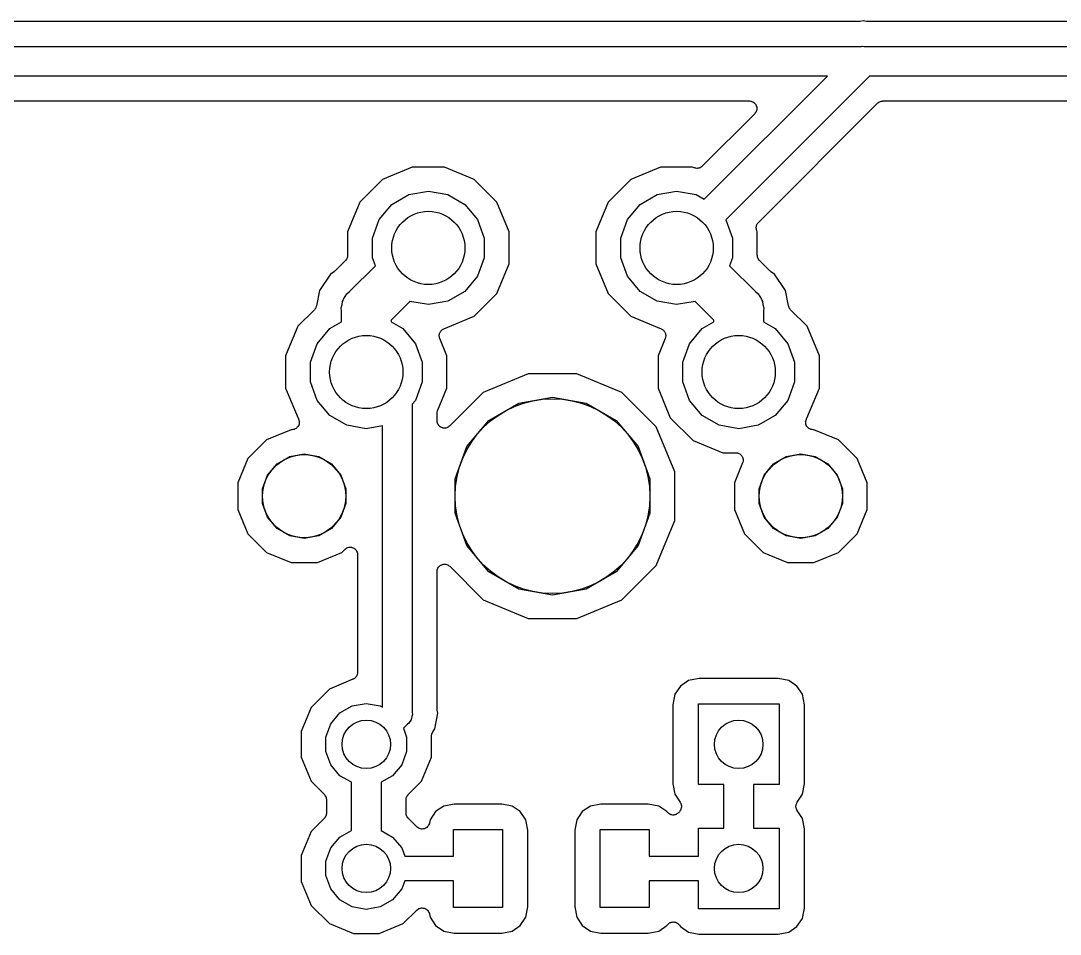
# Model space of a CAD drawing. Extents: x 24 to 196, y -189 to -31.
# Drawn here: x 99.61 to 120.88, y -110.89 to -92.2 of the extents above; entities that cross this region are included whole.
import ezdxf

# ---------------------------------------------------------------- set-up
doc = ezdxf.new("R2010")
doc.units = 0
doc.header["$MEASUREMENT"] = 0
doc.layers.add('BLACK', color=7, linetype='CONTINUOUS')

msp = doc.modelspace()

# ---------------------------------------------------------------- linework, layer by layer
at = {"layer": 'BLACK', "linetype": 'CONTINUOUS'}
for p, q in [((116.755, -92.2147), (99.1652, -92.2147)), ((116.77, -92.2121), (116.755, -92.2147)), ((116.785, -92.2118), (116.77, -92.2121)), ((116.85, -92.1988), (116.785, -92.2118)), ((116.915, -92.2118), (116.85, -92.1988)), ((116.93, -92.2121), (116.915, -92.2118)), ((116.945, -92.2147), (116.93, -92.2121)), ((134.207, -92.2147), (116.945, -92.2147)), ((99.0835, -92.7227), (116.81, -92.7227)), ((116.81, -92.7227), (116.823, -92.7192)), ((116.823, -92.7192), (116.863, -92.7227)), ((116.863, -92.7227), (134.262, -92.7227)), ((116.114, -93.3323), (99.1964, -93.3323)), ((113.593, -95.8531), (116.114, -93.3323)), ((116.976, -93.3323), (114.037, -96.2719)), ((133.567, -93.3323), (116.976, -93.3323)), ((99.47, -93.8403), (114.52, -93.8403)), ((114.52, -93.8403), (114.54, -93.8438)), ((114.54, -93.8438), (114.559, -93.8455)), ((114.559, -93.8455), (114.565, -93.8483)), ((114.565, -93.8483), (114.572, -93.8495)), ((114.572, -93.8495), (114.589, -93.8594)), ((114.589, -93.8594), (114.607, -93.8679)), ((114.607, -93.8679), (114.612, -93.8726)), ((114.612, -93.8726), (114.618, -93.876)), ((114.618, -93.876), (114.631, -93.8912)), ((114.631, -93.8912), (114.645, -93.9053)), ((114.645, -93.9053), (114.648, -93.9114)), ((114.648, -93.9114), (114.652, -93.9165)), ((114.652, -93.9165), (114.659, -93.9352)), ((114.659, -93.9352), (114.667, -93.9533)), ((114.667, -93.9533), (114.668, -93.9599)), ((114.668, -93.9599), (114.67, -93.9662)), ((114.67, -93.9662), (114.67, -93.9862)), ((114.67, -93.9862), (114.672, -94.006)), ((114.702, -96.3248), (117.142, -93.8849)), ((117.142, -93.8849), (117.148, -93.8811)), ((117.148, -93.8811), (117.152, -93.876)), ((117.152, -93.876), (117.169, -93.866)), ((117.169, -93.866), (117.186, -93.8546)), ((117.186, -93.8546), (117.192, -93.8528)), ((117.192, -93.8528), (117.198, -93.8495)), ((117.198, -93.8495), (117.217, -93.846)), ((117.217, -93.846), (117.237, -93.8409)), ((117.237, -93.8409), (117.243, -93.8415)), ((117.243, -93.8415), (117.25, -93.8403)), ((117.25, -93.8403), (125.707, -93.8403)), ((114.628, -94.1005), (113.553, -95.1754)), ((114.639, -94.0842), (114.628, -94.1005)), ((114.652, -94.0689), (114.639, -94.0842)), ((114.654, -94.0626), (114.652, -94.0689)), ((114.658, -94.0571), (114.654, -94.0626)), ((114.663, -94.0379), (114.658, -94.0571)), ((114.67, -94.0192), (114.663, -94.0379)), ((114.672, -94.006), (114.67, -94.0125)), ((114.67, -94.0125), (114.67, -94.0192)), ((107.622, -95.1967), (107.015, -95.448)), ((108.278, -95.1967), (107.622, -95.1967)), ((108.885, -95.448), (108.278, -95.1967)), ((112.702, -95.1967), (112.095, -95.448)), ((113.358, -95.1967), (112.702, -95.1967)), ((113.387, -95.2084), (113.358, -95.1967)), ((113.397, -95.2106), (113.387, -95.2084)), ((113.406, -95.2148), (113.397, -95.2106)), ((113.422, -95.2163), (113.406, -95.2148)), ((113.438, -95.2199), (113.422, -95.2163)), ((113.448, -95.2185), (113.438, -95.2199)), ((113.458, -95.2194), (113.448, -95.2185)), ((113.474, -95.2151), (113.458, -95.2194)), ((113.491, -95.2129), (113.474, -95.2151)), ((113.5, -95.2083), (113.491, -95.2129)), ((113.509, -95.2057), (113.5, -95.2083)), ((113.523, -95.1962), (113.509, -95.2057)), ((113.538, -95.1885), (113.523, -95.1962)), ((113.545, -95.1811), (113.538, -95.1885)), ((113.553, -95.1754), (113.545, -95.1811)), ((107.015, -95.448), (106.55, -95.9124)), ((109.35, -95.9124), (108.885, -95.448)), ((112.095, -95.448), (111.63, -95.9124)), ((107.553, -95.757), (107.95, -95.687)), ((107.95, -95.687), (108.347, -95.757)), ((112.633, -95.757), (113.03, -95.687)), ((113.03, -95.687), (113.427, -95.757)), ((106.55, -95.9124), (106.299, -96.5193)), ((107.204, -95.9586), (107.553, -95.757)), ((108.347, -95.757), (108.696, -95.9586)), ((109.601, -96.5193), (109.35, -95.9124)), ((111.63, -95.9124), (111.379, -96.5193)), ((112.284, -95.9586), (112.633, -95.757)), ((113.427, -95.757), (113.593, -95.8531)), ((106.945, -96.2673), (107.204, -95.9586)), ((108.696, -95.9586), (108.955, -96.2673)), ((112.025, -96.2673), (112.284, -95.9586)), ((106.807, -96.6461), (106.945, -96.2673)), ((108.955, -96.2673), (109.093, -96.6461)), ((111.887, -96.6461), (112.025, -96.2673)), ((114.037, -96.2719), (114.173, -96.6461)), ((114.681, -96.3546), (114.689, -96.3398)), ((114.689, -96.3398), (114.697, -96.333)), ((114.697, -96.333), (114.702, -96.3248)), ((106.299, -96.5193), (106.299, -96.9987)), ((109.601, -97.1761), (109.601, -96.5193)), ((111.379, -96.5193), (111.379, -97.1761)), ((114.658, -96.4193), (114.663, -96.4033)), ((114.659, -96.4293), (114.658, -96.4193)), ((114.658, -96.4392), (114.659, -96.4293)), ((114.661, -96.4555), (114.658, -96.4392)), ((114.663, -96.472), (114.661, -96.4555)), ((114.663, -96.4033), (114.665, -96.3868)), ((114.667, -96.4811), (114.663, -96.472)), ((114.665, -96.3868), (114.669, -96.3779)), ((114.669, -96.4909), (114.667, -96.4811)), ((114.669, -96.3779), (114.672, -96.3682)), ((114.681, -96.5193), (114.669, -96.4909)), ((114.672, -96.3682), (114.681, -96.3546)), ((114.681, -96.9987), (114.681, -96.5193)), ((106.807, -97.0492), (106.807, -96.6461)), ((109.093, -96.6461), (109.093, -97.0492)), ((111.887, -97.0492), (111.887, -96.6461)), ((114.173, -96.6461), (114.173, -97.0492)), ((106.254, -97.1065), (106.043, -97.3179)), ((106.258, -97.101), (106.254, -97.1065)), ((106.263, -97.0967), (106.258, -97.101)), ((106.273, -97.0794), (106.263, -97.0967)), ((106.285, -97.0631), (106.273, -97.0794)), ((106.286, -97.0566), (106.285, -97.0631)), ((106.29, -97.0508), (106.286, -97.0566)), ((106.293, -97.0312), (106.29, -97.0508)), ((106.298, -97.012), (106.293, -97.0312)), ((106.299, -96.9987), (106.298, -97.0053)), ((106.298, -97.0053), (106.298, -97.012)), ((106.867, -97.2127), (106.807, -97.0492)), ((109.093, -97.0492), (108.955, -97.428)), ((109.35, -97.7829), (109.601, -97.1761)), ((111.379, -97.1761), (111.63, -97.7829)), ((112.025, -97.428), (111.887, -97.0492)), ((114.173, -97.0492), (114.113, -97.2127)), ((114.682, -97.0053), (114.681, -96.9987)), ((114.682, -97.012), (114.682, -97.0053)), ((114.687, -97.0312), (114.682, -97.012)), ((114.69, -97.0508), (114.687, -97.0312)), ((114.694, -97.0566), (114.69, -97.0508)), ((114.695, -97.0631), (114.694, -97.0566)), ((114.707, -97.0794), (114.695, -97.0631)), ((114.717, -97.0967), (114.707, -97.0794)), ((114.722, -97.101), (114.717, -97.0967)), ((114.726, -97.1065), (114.722, -97.101)), ((114.937, -97.3179), (114.726, -97.1065)), ((105.948, -97.3852), (105.723, -97.7212)), ((106.02, -97.3368), (105.948, -97.3852)), ((106.031, -97.3265), (106.02, -97.3368)), ((106.043, -97.3179), (106.031, -97.3265)), ((106.336, -97.7428), (106.867, -97.2127)), ((114.113, -97.2127), (114.644, -97.7428)), ((114.949, -97.3265), (114.937, -97.3179)), ((114.96, -97.3368), (114.949, -97.3265)), ((115.032, -97.3852), (114.96, -97.3368)), ((115.257, -97.7212), (115.032, -97.3852)), ((108.955, -97.428), (108.696, -97.7368)), ((112.284, -97.7368), (112.025, -97.428)), ((105.723, -97.7212), (105.661, -98.0323)), ((106.251, -97.8445), (106.285, -97.7861)), ((106.285, -97.7861), (106.336, -97.7428)), ((108.696, -97.7368), (108.347, -97.9383)), ((108.885, -98.2473), (109.35, -97.7829)), ((111.63, -97.7829), (112.095, -98.2473)), ((112.633, -97.9383), (112.284, -97.7368)), ((114.644, -97.7428), (114.695, -97.7861)), ((114.695, -97.7861), (114.729, -97.8445)), ((115.319, -98.0323), (115.257, -97.7212)), ((105.66, -98.0362), (105.656, -98.0466)), ((105.661, -98.0323), (105.66, -98.0362)), ((106.166, -98.0727), (106.184, -98.0076)), ((106.184, -98.0076), (106.195, -97.9412)), ((106.195, -97.9412), (106.207, -97.9216)), ((106.207, -97.9216), (106.212, -97.8997)), ((106.212, -97.8997), (106.251, -97.8445)), ((107.574, -97.942), (107.188, -98.3281)), ((107.95, -98.0083), (107.574, -97.942)), ((108.347, -97.9383), (107.95, -98.0083)), ((113.03, -98.0083), (112.633, -97.9383)), ((113.406, -97.942), (113.03, -98.0083)), ((113.792, -98.3281), (113.406, -97.942)), ((114.729, -97.8445), (114.768, -97.8997)), ((114.768, -97.8997), (114.773, -97.9216)), ((114.773, -97.9216), (114.785, -97.9412)), ((114.785, -97.9412), (114.796, -98.0076)), ((114.796, -98.0076), (114.814, -98.0727)), ((115.32, -98.0362), (115.319, -98.0323)), ((115.324, -98.0466), (115.32, -98.0362)), ((105.619, -98.1142), (105.28, -98.4524)), ((105.628, -98.1009), (105.619, -98.1142)), ((105.629, -98.0991), (105.628, -98.1005)), ((105.628, -98.1005), (105.628, -98.1009)), ((105.641, -98.0855), (105.629, -98.0991)), ((105.644, -98.0777), (105.641, -98.0855)), ((105.649, -98.0708), (105.644, -98.0777)), ((105.652, -98.0597), (105.649, -98.0708)), ((105.655, -98.0547), (105.652, -98.0597)), ((105.656, -98.0466), (105.655, -98.0547)), ((106.172, -98.1398), (106.166, -98.0727)), ((106.172, -98.3611), (106.172, -98.1398)), ((108.266, -98.5038), (108.885, -98.2473)), ((112.095, -98.2473), (112.714, -98.5038)), ((114.814, -98.0727), (114.808, -98.1398)), ((114.808, -98.1398), (114.808, -98.3611)), ((115.325, -98.0547), (115.324, -98.0466)), ((115.328, -98.0597), (115.325, -98.0547)), ((115.331, -98.0708), (115.328, -98.0597)), ((115.336, -98.0777), (115.331, -98.0708)), ((115.339, -98.0855), (115.336, -98.0777)), ((115.351, -98.0991), (115.339, -98.0855)), ((115.352, -98.1005), (115.351, -98.0991)), ((115.352, -98.1009), (115.352, -98.1005)), ((115.361, -98.1142), (115.352, -98.1009)), ((115.7, -98.4524), (115.361, -98.1142)), ((105.28, -98.4524), (105.029, -99.0593)), ((105.934, -98.4986), (106.172, -98.3611)), ((107.188, -98.3281), (107.188, -98.3611)), ((107.188, -98.3611), (107.426, -98.4986)), ((113.554, -98.4986), (113.792, -98.3611)), ((113.792, -98.3611), (113.792, -98.3281)), ((114.808, -98.3611), (115.046, -98.4986)), ((115.951, -99.0593), (115.7, -98.4524)), ((105.675, -98.8073), (105.934, -98.4986)), ((107.426, -98.4986), (107.685, -98.8073)), ((108.172, -98.6513), (108.174, -98.6381)), ((108.175, -98.6643), (108.172, -98.6513)), ((108.173, -98.6247), (108.177, -98.612)), ((108.174, -98.6381), (108.173, -98.6247)), ((108.175, -98.6776), (108.175, -98.6643)), ((108.181, -98.6899), (108.175, -98.6776)), ((108.177, -98.612), (108.179, -98.5988)), ((108.179, -98.5988), (108.185, -98.587)), ((108.185, -98.587), (108.189, -98.5743)), ((108.189, -98.5743), (108.197, -98.5637)), ((108.197, -98.5637), (108.203, -98.5519)), ((108.203, -98.5519), (108.213, -98.5429)), ((108.213, -98.5429), (108.221, -98.5323)), ((108.221, -98.5323), (108.233, -98.5251)), ((108.233, -98.5251), (108.242, -98.5161)), ((108.242, -98.5161), (108.255, -98.511)), ((108.255, -98.511), (108.266, -98.5038)), ((112.714, -98.5038), (112.725, -98.511)), ((112.725, -98.511), (112.738, -98.5161)), ((112.738, -98.5161), (112.747, -98.5251)), ((112.747, -98.5251), (112.759, -98.5323)), ((112.759, -98.5323), (112.767, -98.5429)), ((112.767, -98.5429), (112.777, -98.5519)), ((112.777, -98.5519), (112.783, -98.5637)), ((112.783, -98.5637), (112.791, -98.5743)), ((112.791, -98.5743), (112.795, -98.587)), ((112.795, -98.587), (112.801, -98.5988)), ((112.805, -98.6776), (112.799, -98.6899)), ((112.801, -98.5988), (112.803, -98.612)), ((112.803, -98.612), (112.807, -98.6247)), ((112.808, -98.6513), (112.805, -98.6643)), ((112.805, -98.6643), (112.805, -98.6776)), ((112.807, -98.6247), (112.806, -98.6381)), ((112.806, -98.6381), (112.808, -98.6513)), ((113.295, -98.8073), (113.554, -98.4986)), ((115.046, -98.4986), (115.305, -98.8073)), ((105.537, -99.1861), (105.675, -98.8073)), ((107.685, -98.8073), (107.823, -99.1861)), ((108.183, -98.703), (108.181, -98.6899)), ((108.331, -99.0593), (108.183, -98.703)), ((112.797, -98.703), (112.649, -99.0593)), ((112.799, -98.6899), (112.797, -98.703)), ((113.157, -99.1861), (113.295, -98.8073)), ((115.305, -98.8073), (115.443, -99.1861)), ((105.029, -99.0593), (105.029, -99.7161)), ((108.331, -99.7161), (108.331, -99.0593)), ((112.649, -99.0593), (112.649, -99.7161)), ((115.951, -99.7161), (115.951, -99.0593)), ((105.537, -99.5892), (105.537, -99.1861)), ((107.823, -99.1861), (107.823, -99.5892)), ((113.157, -99.5892), (113.157, -99.1861)), ((115.443, -99.1861), (115.443, -99.5892)), ((109.992, -99.4258), (109.073, -99.8067)), ((110.988, -99.4258), (109.992, -99.4258)), ((111.907, -99.8067), (110.988, -99.4258)), ((105.029, -99.7161), (105.285, -100.334)), ((105.675, -99.968), (105.537, -99.5892)), ((107.823, -99.5892), (107.685, -99.968)), ((108.139, -100.179), (108.331, -99.7161)), ((112.649, -99.7161), (112.9, -100.323)), ((113.295, -99.968), (113.157, -99.5892)), ((115.443, -99.5892), (115.305, -99.968)), ((115.695, -100.334), (115.951, -99.7161)), ((109.073, -99.8067), (108.388, -100.491)), ((109.798, -100.025), (110.49, -99.903)), ((110.49, -99.903), (111.182, -100.025)), ((112.611, -100.51), (111.907, -99.8067)), ((105.934, -100.277), (105.675, -99.968)), ((107.685, -99.968), (107.62, -100.046)), ((107.62, -100.046), (107.62, -106.359)), ((109.189, -100.377), (109.798, -100.025)), ((111.182, -100.025), (111.791, -100.377)), ((113.554, -100.277), (113.295, -99.968)), ((115.305, -99.968), (115.046, -100.277)), ((105.285, -100.334), (105.29, -100.34)), ((105.29, -100.34), (105.293, -100.346)), ((105.293, -100.346), (105.296, -100.352)), ((105.296, -100.352), (105.302, -100.371)), ((105.302, -100.371), (105.308, -100.39)), ((106.283, -100.478), (105.934, -100.277)), ((108.128, -100.23), (108.133, -100.208)), ((108.128, -100.234), (108.128, -100.23)), ((108.128, -100.237), (108.128, -100.234)), ((108.128, -100.384), (108.128, -100.237)), ((108.133, -100.208), (108.137, -100.185)), ((108.137, -100.185), (108.139, -100.182)), ((108.139, -100.182), (108.139, -100.179)), ((108.737, -100.915), (109.189, -100.377)), ((111.791, -100.377), (112.243, -100.915)), ((112.9, -100.323), (113.365, -100.787)), ((113.903, -100.478), (113.554, -100.277)), ((115.046, -100.277), (114.697, -100.478)), ((115.672, -100.39), (115.678, -100.371)), ((115.678, -100.371), (115.684, -100.352)), ((115.684, -100.352), (115.687, -100.346)), ((115.687, -100.346), (115.69, -100.34)), ((115.69, -100.34), (115.695, -100.334)), ((105.14, -100.569), (104.64, -100.776)), ((105.158, -100.569), (105.14, -100.569)), ((105.178, -100.565), (105.158, -100.569)), ((105.198, -100.564), (105.178, -100.565)), ((105.204, -100.561), (105.198, -100.564)), ((105.21, -100.56), (105.204, -100.561)), ((105.228, -100.55), (105.21, -100.56)), ((105.246, -100.541), (105.228, -100.55)), ((105.25, -100.536), (105.246, -100.541)), ((105.256, -100.533), (105.25, -100.536)), ((105.269, -100.518), (105.256, -100.533)), ((105.283, -100.504), (105.269, -100.518)), ((105.286, -100.498), (105.283, -100.504)), ((105.29, -100.493), (105.286, -100.498)), ((105.297, -100.474), (105.29, -100.493)), ((105.306, -100.456), (105.297, -100.474)), ((105.308, -100.443), (105.306, -100.449)), ((105.306, -100.449), (105.306, -100.456)), ((105.308, -100.39), (105.308, -100.397)), ((105.308, -100.397), (105.31, -100.403)), ((105.31, -100.403), (105.308, -100.423)), ((105.308, -100.423), (105.308, -100.443)), ((106.68, -100.548), (106.283, -100.478)), ((107.01, -100.49), (106.68, -100.548)), ((107.01, -106.245), (107.01, -100.49)), ((108.131, -100.403), (108.128, -100.384)), ((108.133, -100.423), (108.131, -100.403)), ((108.136, -100.429), (108.133, -100.423)), ((108.137, -100.436), (108.136, -100.429)), ((108.147, -100.453), (108.137, -100.436)), ((108.155, -100.471), (108.147, -100.453)), ((108.16, -100.476), (108.155, -100.471)), ((108.163, -100.482), (108.16, -100.476)), ((108.179, -100.494), (108.163, -100.482)), ((108.193, -100.509), (108.179, -100.494)), ((108.199, -100.511), (108.193, -100.509)), ((108.204, -100.516), (108.199, -100.511)), ((108.223, -100.523), (108.204, -100.516)), ((108.241, -100.531), (108.223, -100.523)), ((108.247, -100.532), (108.241, -100.531)), ((108.254, -100.534), (108.247, -100.532)), ((108.274, -100.534), (108.254, -100.534)), ((108.293, -100.536), (108.274, -100.534)), ((108.3, -100.534), (108.293, -100.536)), ((108.307, -100.534), (108.3, -100.534)), ((108.325, -100.527), (108.307, -100.534)), ((108.345, -100.522), (108.325, -100.527)), ((108.35, -100.518), (108.345, -100.522)), ((108.356, -100.516), (108.35, -100.518)), ((108.372, -100.503), (108.356, -100.516)), ((108.388, -100.491), (108.372, -100.503)), ((112.992, -101.43), (112.611, -100.51)), ((114.3, -100.548), (113.903, -100.478)), ((114.697, -100.478), (114.3, -100.548)), ((115.67, -100.403), (115.672, -100.397)), ((115.672, -100.423), (115.67, -100.403)), ((115.672, -100.397), (115.672, -100.39)), ((115.672, -100.443), (115.672, -100.423)), ((115.674, -100.449), (115.672, -100.443)), ((115.674, -100.456), (115.674, -100.449)), ((115.683, -100.474), (115.674, -100.456)), ((115.69, -100.493), (115.683, -100.474)), ((115.694, -100.498), (115.69, -100.493)), ((115.697, -100.504), (115.694, -100.498)), ((115.711, -100.518), (115.697, -100.504)), ((115.724, -100.533), (115.711, -100.518)), ((115.73, -100.536), (115.724, -100.533)), ((115.734, -100.541), (115.73, -100.536)), ((115.752, -100.55), (115.734, -100.541)), ((115.77, -100.56), (115.752, -100.55)), ((115.776, -100.561), (115.77, -100.56)), ((115.782, -100.564), (115.776, -100.561)), ((115.802, -100.565), (115.782, -100.564)), ((115.822, -100.569), (115.802, -100.565)), ((115.84, -100.569), (115.822, -100.569)), ((116.34, -100.776), (115.84, -100.569)), ((104.64, -100.776), (104.258, -101.158)), ((113.365, -100.787), (113.972, -101.039)), ((116.722, -101.158), (116.34, -100.776)), ((108.496, -101.576), (108.737, -100.915)), ((112.243, -100.915), (112.484, -101.576)), ((104.258, -101.158), (104.051, -101.657)), ((104.855, -101.266), (105.114, -101.116)), ((105.114, -101.116), (105.41, -101.064)), ((105.41, -101.064), (105.706, -101.116)), ((105.706, -101.116), (105.965, -101.266)), ((113.972, -101.039), (114.239, -101.039)), ((114.239, -101.039), (114.256, -101.042)), ((114.256, -101.042), (114.272, -101.042)), ((114.272, -101.042), (114.282, -101.046)), ((114.282, -101.046), (114.291, -101.048)), ((114.291, -101.048), (114.306, -101.056)), ((114.306, -101.056), (114.321, -101.063)), ((114.321, -101.063), (114.329, -101.069)), ((114.329, -101.069), (114.337, -101.074)), ((114.337, -101.074), (114.348, -101.087)), ((114.348, -101.087), (114.36, -101.098)), ((114.36, -101.098), (114.365, -101.107)), ((114.365, -101.107), (114.371, -101.115)), ((114.371, -101.115), (114.377, -101.13)), ((114.377, -101.13), (114.385, -101.145)), ((114.384, -101.233), (114.38, -101.249)), ((114.389, -101.218), (114.384, -101.233)), ((114.385, -101.145), (114.386, -101.155)), ((114.386, -101.155), (114.389, -101.165)), ((114.389, -101.165), (114.389, -101.181)), ((114.389, -101.181), (114.392, -101.198)), ((114.392, -101.198), (114.389, -101.207)), ((114.389, -101.207), (114.389, -101.218)), ((115.015, -101.266), (115.274, -101.116)), ((115.274, -101.116), (115.57, -101.064)), ((115.57, -101.064), (115.866, -101.116)), ((115.866, -101.116), (116.125, -101.266)), ((116.929, -101.657), (116.722, -101.158)), ((104.662, -101.496), (104.855, -101.266)), ((105.965, -101.266), (106.158, -101.496)), ((112.992, -102.425), (112.992, -101.43)), ((114.38, -101.249), (114.211, -101.657)), ((114.822, -101.496), (115.015, -101.266)), ((116.125, -101.266), (116.318, -101.496)), ((104.051, -101.657), (104.051, -102.198)), ((104.559, -101.778), (104.662, -101.496)), ((106.158, -101.496), (106.261, -101.778)), ((108.496, -102.279), (108.496, -101.576)), ((112.484, -101.576), (112.484, -102.279)), ((114.211, -101.657), (114.211, -102.198)), ((114.719, -101.778), (114.822, -101.496)), ((116.318, -101.496), (116.421, -101.778)), ((116.929, -102.198), (116.929, -101.657)), ((104.559, -102.078), (104.559, -101.778)), ((106.261, -101.778), (106.261, -102.078)), ((114.719, -102.078), (114.719, -101.778)), ((116.421, -101.778), (116.421, -102.078)), ((104.662, -102.36), (104.559, -102.078)), ((106.261, -102.078), (106.158, -102.36)), ((114.822, -102.36), (114.719, -102.078)), ((116.421, -102.078), (116.318, -102.36)), ((104.051, -102.198), (104.258, -102.697)), ((108.737, -102.94), (108.496, -102.279)), ((112.484, -102.279), (112.243, -102.94)), ((114.211, -102.198), (114.418, -102.697)), ((116.722, -102.697), (116.929, -102.198)), ((104.855, -102.59), (104.662, -102.36)), ((106.158, -102.36), (105.965, -102.59)), ((112.611, -103.345), (112.992, -102.425)), ((115.015, -102.59), (114.822, -102.36)), ((116.318, -102.36), (116.125, -102.59)), ((104.258, -102.697), (104.64, -103.08)), ((105.114, -102.74), (104.855, -102.59)), ((105.965, -102.59), (105.706, -102.74)), ((114.418, -102.697), (114.8, -103.08)), ((115.274, -102.74), (115.015, -102.59)), ((116.125, -102.59), (115.866, -102.74)), ((116.34, -103.08), (116.722, -102.697)), ((105.41, -102.792), (105.114, -102.74)), ((105.706, -102.74), (105.41, -102.792)), ((115.57, -102.792), (115.274, -102.74)), ((115.866, -102.74), (115.57, -102.792)), ((104.64, -103.08), (105.14, -103.287)), ((105.68, -103.287), (106.18, -103.08)), ((106.18, -103.08), (106.242, -103.017)), ((106.242, -103.017), (106.258, -103.006)), ((106.258, -103.006), (106.274, -102.993)), ((106.274, -102.993), (106.28, -102.991)), ((106.28, -102.991), (106.285, -102.987)), ((106.285, -102.987), (106.305, -102.982)), ((106.305, -102.982), (106.323, -102.975)), ((106.323, -102.975), (106.33, -102.975)), ((106.33, -102.975), (106.337, -102.973)), ((106.337, -102.973), (106.356, -102.975)), ((106.356, -102.975), (106.376, -102.975)), ((106.376, -102.975), (106.383, -102.977)), ((106.383, -102.977), (106.389, -102.978)), ((106.389, -102.978), (106.407, -102.986)), ((106.407, -102.986), (106.426, -102.993)), ((106.426, -102.993), (106.431, -102.997)), ((106.431, -102.997), (106.437, -103)), ((106.437, -103), (106.451, -103.014)), ((106.451, -103.014), (106.467, -103.027)), ((106.467, -103.027), (106.47, -103.033)), ((106.47, -103.033), (106.475, -103.038)), ((106.475, -103.038), (106.483, -103.056)), ((106.483, -103.056), (106.493, -103.073)), ((106.493, -103.073), (106.494, -103.08)), ((106.494, -103.08), (106.497, -103.086)), ((106.497, -103.086), (106.499, -103.106)), ((106.499, -103.106), (106.502, -103.125)), ((106.502, -103.125), (106.502, -105.536)), ((109.189, -103.479), (108.737, -102.94)), ((112.243, -102.94), (111.791, -103.479)), ((114.8, -103.08), (115.3, -103.287)), ((115.84, -103.287), (116.34, -103.08)), ((105.14, -103.287), (105.68, -103.287)), ((108.179, -103.361), (108.193, -103.347)), ((108.193, -103.347), (108.199, -103.344)), ((108.199, -103.344), (108.204, -103.34)), ((108.204, -103.34), (108.223, -103.333)), ((108.223, -103.333), (108.241, -103.324)), ((108.241, -103.324), (108.247, -103.324)), ((108.247, -103.324), (108.254, -103.322)), ((108.254, -103.322), (108.274, -103.322)), ((108.274, -103.322), (108.293, -103.32)), ((108.293, -103.32), (108.3, -103.322)), ((108.3, -103.322), (108.307, -103.322)), ((108.307, -103.322), (108.325, -103.328)), ((108.325, -103.328), (108.345, -103.333)), ((108.345, -103.333), (108.35, -103.337)), ((108.35, -103.337), (108.356, -103.34)), ((108.356, -103.34), (108.372, -103.352)), ((108.372, -103.352), (108.388, -103.364)), ((111.907, -104.049), (112.611, -103.345)), ((115.3, -103.287), (115.84, -103.287)), ((108.128, -103.472), (108.131, -103.452)), ((108.128, -106.278), (108.128, -103.472)), ((108.131, -103.452), (108.133, -103.432)), ((108.133, -103.432), (108.136, -103.426)), ((108.136, -103.426), (108.137, -103.419)), ((108.137, -103.419), (108.147, -103.402)), ((108.147, -103.402), (108.155, -103.384)), ((108.155, -103.384), (108.16, -103.379)), ((108.16, -103.379), (108.163, -103.374)), ((108.163, -103.374), (108.179, -103.361)), ((108.388, -103.364), (109.073, -104.049)), ((109.798, -103.83), (109.189, -103.479)), ((111.791, -103.479), (111.182, -103.83)), ((110.49, -103.952), (109.798, -103.83)), ((111.182, -103.83), (110.49, -103.952)), ((109.073, -104.049), (109.992, -104.43)), ((110.988, -104.43), (111.907, -104.049)), ((109.992, -104.43), (110.988, -104.43)), ((106.408, -105.677), (105.925, -105.877)), ((106.417, -105.672), (106.408, -105.677)), ((106.426, -105.668), (106.417, -105.672)), ((106.439, -105.657), (106.426, -105.668)), ((106.453, -105.648), (106.439, -105.657)), ((106.459, -105.641), (106.453, -105.648)), ((106.467, -105.634), (106.459, -105.641)), ((106.475, -105.62), (106.467, -105.634)), ((106.485, -105.606), (106.475, -105.62)), ((106.488, -105.597), (106.485, -105.606)), ((106.493, -105.588), (106.488, -105.597)), ((106.496, -105.572), (106.493, -105.588)), ((106.501, -105.556), (106.496, -105.572)), ((106.502, -105.536), (106.5, -105.546)), ((106.5, -105.546), (106.501, -105.556)), ((113.49, -105.661), (113.276, -105.704)), ((115.11, -105.661), (113.49, -105.661)), ((115.324, -105.704), (115.11, -105.661)), ((105.925, -105.877), (105.55, -106.252)), ((113.108, -105.816), (112.996, -105.984)), ((113.276, -105.704), (113.108, -105.816)), ((115.492, -105.816), (115.324, -105.704)), ((115.604, -105.984), (115.492, -105.816)), ((112.996, -105.984), (112.954, -106.197)), ((115.646, -106.197), (115.604, -105.984)), ((105.55, -106.252), (105.346, -106.742)), ((106.141, -106.366), (106.393, -106.22)), ((106.393, -106.22), (106.68, -106.169)), ((106.68, -106.169), (106.967, -106.22)), ((106.967, -106.22), (107.01, -106.245)), ((108.13, -106.292), (108.128, -106.278)), ((108.131, -106.307), (108.13, -106.292)), ((108.144, -106.373), (108.131, -106.307)), ((112.954, -106.197), (112.954, -107.818)), ((113.474, -107.833), (113.474, -106.182)), ((113.474, -106.182), (115.125, -106.182)), ((115.125, -106.182), (115.125, -107.833)), ((115.646, -107.818), (115.646, -106.197)), ((105.954, -106.589), (106.141, -106.366)), ((107.572, -106.537), (107.552, -106.572)), ((107.596, -106.503), (107.572, -106.537)), ((107.599, -106.49), (107.596, -106.503)), ((107.606, -106.479), (107.599, -106.49)), ((107.613, -106.439), (107.606, -106.479)), ((107.623, -106.4), (107.613, -106.439)), ((107.62, -106.359), (107.623, -106.4)), ((108.081, -106.69), (108.144, -106.373)), ((105.346, -106.742), (105.346, -107.273)), ((105.855, -106.862), (105.954, -106.589)), ((107.521, -106.598), (107.439, -106.68)), ((107.439, -106.68), (107.505, -106.862)), ((107.552, -106.572), (107.521, -106.598)), ((108.032, -106.769), (108.039, -106.752)), ((108.039, -106.752), (108.081, -106.69)), ((105.855, -107.153), (105.855, -106.862)), ((107.505, -106.862), (107.505, -107.153)), ((108.013, -106.837), (108.017, -106.819)), ((108.013, -107.273), (108.013, -106.837)), ((108.017, -106.819), (108.018, -106.8)), ((108.018, -106.8), (108.021, -106.793)), ((108.021, -106.793), (108.023, -106.784)), ((108.023, -106.784), (108.032, -106.769)), ((105.954, -107.427), (105.855, -107.153)), ((107.505, -107.153), (107.406, -107.427)), ((105.346, -107.273), (105.55, -107.763)), ((107.81, -107.763), (108.013, -107.273)), ((106.141, -107.65), (105.954, -107.427)), ((107.406, -107.427), (107.219, -107.65)), ((105.55, -107.763), (105.823, -108.036)), ((106.375, -107.785), (106.141, -107.65)), ((106.375, -108.77), (106.375, -107.785)), ((107.219, -107.65), (106.985, -107.785)), ((106.985, -107.785), (106.985, -108.77)), ((107.537, -108.036), (107.81, -107.763)), ((112.954, -107.818), (112.996, -108.031)), ((115.604, -108.031), (115.646, -107.818)), ((105.823, -108.036), (105.826, -108.042)), ((107.534, -108.042), (107.537, -108.036)), ((112.996, -108.031), (113.104, -108.193)), ((113.995, -107.833), (113.474, -107.833)), ((113.995, -108.722), (113.995, -107.833)), ((115.125, -107.833), (114.605, -107.833)), ((114.605, -107.833), (114.605, -108.722)), ((115.496, -108.193), (115.604, -108.031)), ((105.826, -108.042), (105.832, -108.046)), ((105.832, -108.046), (105.842, -108.063)), ((105.842, -108.063), (105.853, -108.079)), ((105.853, -108.079), (105.855, -108.086)), ((105.855, -108.086), (105.858, -108.092)), ((105.858, -108.092), (105.861, -108.111)), ((105.861, -108.111), (105.867, -108.131)), ((105.867, -108.131), (105.866, -108.137)), ((105.866, -108.137), (105.867, -108.144)), ((105.867, -108.144), (105.867, -108.411)), ((107.493, -108.131), (107.499, -108.111)), ((107.494, -108.137), (107.493, -108.131)), ((107.493, -108.144), (107.494, -108.137)), ((107.493, -108.411), (107.493, -108.144)), ((107.499, -108.111), (107.502, -108.092)), ((107.502, -108.092), (107.505, -108.086)), ((107.505, -108.086), (107.507, -108.079)), ((107.507, -108.079), (107.518, -108.063)), ((107.518, -108.063), (107.528, -108.046)), ((107.528, -108.046), (107.534, -108.042)), ((108.48, -108.229), (108.266, -108.272)), ((109.45, -108.229), (108.48, -108.229)), ((109.663, -108.272), (109.45, -108.229)), ((111.48, -108.229), (111.266, -108.272)), ((112.45, -108.229), (111.48, -108.229)), ((112.663, -108.272), (112.45, -108.229)), ((113.104, -108.193), (113.108, -108.202)), ((113.108, -108.202), (113.114, -108.21)), ((113.114, -108.21), (113.119, -108.226)), ((113.119, -108.226), (113.125, -108.241)), ((113.125, -108.241), (113.126, -108.251)), ((113.126, -108.251), (113.129, -108.261)), ((115.471, -108.261), (115.474, -108.251)), ((115.474, -108.251), (115.475, -108.241)), ((115.475, -108.241), (115.481, -108.226)), ((115.481, -108.226), (115.486, -108.21)), ((115.486, -108.21), (115.492, -108.202)), ((115.492, -108.202), (115.496, -108.193)), ((105.858, -108.464), (105.855, -108.469)), ((105.861, -108.444), (105.858, -108.464)), ((105.867, -108.425), (105.861, -108.444)), ((105.867, -108.411), (105.866, -108.418)), ((105.866, -108.418), (105.867, -108.425)), ((107.494, -108.418), (107.493, -108.411)), ((107.493, -108.425), (107.494, -108.418)), ((107.499, -108.444), (107.493, -108.425)), ((107.502, -108.464), (107.499, -108.444)), ((107.505, -108.469), (107.502, -108.464)), ((108.098, -108.384), (107.986, -108.552)), ((108.266, -108.272), (108.098, -108.384)), ((109.831, -108.384), (109.663, -108.272)), ((109.943, -108.552), (109.831, -108.384)), ((111.098, -108.384), (110.986, -108.552)), ((111.266, -108.272), (111.098, -108.384)), ((112.831, -108.384), (112.663, -108.272)), ((112.833, -108.388), (112.831, -108.384)), ((112.845, -108.4), (112.833, -108.388)), ((112.855, -108.413), (112.845, -108.4)), ((112.863, -108.419), (112.855, -108.413)), ((112.87, -108.426), (112.863, -108.419)), ((112.885, -108.433), (112.87, -108.426)), ((112.899, -108.443), (112.885, -108.433)), ((112.909, -108.445), (112.899, -108.443)), ((112.918, -108.45), (112.909, -108.445)), ((112.934, -108.451), (112.918, -108.45)), ((112.95, -108.455), (112.934, -108.451)), ((112.96, -108.454), (112.95, -108.455)), ((112.97, -108.455), (112.96, -108.454)), ((112.986, -108.451), (112.97, -108.455)), ((113.003, -108.45), (112.986, -108.451)), ((113.012, -108.445), (113.003, -108.45)), ((113.022, -108.443), (113.012, -108.445)), ((113.035, -108.433), (113.022, -108.443)), ((113.05, -108.426), (113.035, -108.433)), ((113.057, -108.419), (113.05, -108.426)), ((113.066, -108.413), (113.057, -108.419)), ((113.075, -108.4), (113.066, -108.413)), ((113.087, -108.388), (113.075, -108.4)), ((113.104, -108.362), (113.087, -108.388)), ((113.108, -108.353), (113.104, -108.362)), ((113.114, -108.345), (113.108, -108.353)), ((113.119, -108.329), (113.114, -108.345)), ((113.125, -108.314), (113.119, -108.329)), ((113.126, -108.304), (113.125, -108.314)), ((113.129, -108.294), (113.126, -108.304)), ((113.129, -108.261), (113.128, -108.278)), ((113.128, -108.278), (113.129, -108.294)), ((115.472, -108.278), (115.471, -108.261)), ((115.471, -108.294), (115.472, -108.278)), ((115.474, -108.304), (115.471, -108.294)), ((115.475, -108.314), (115.474, -108.304)), ((115.481, -108.329), (115.475, -108.314)), ((115.486, -108.345), (115.481, -108.329)), ((115.492, -108.353), (115.486, -108.345)), ((115.496, -108.362), (115.492, -108.353)), ((115.604, -108.524), (115.496, -108.362)), ((105.823, -108.519), (105.55, -108.792)), ((105.826, -108.514), (105.823, -108.519)), ((105.832, -108.509), (105.826, -108.514)), ((105.841, -108.492), (105.832, -108.509)), ((105.853, -108.476), (105.841, -108.492)), ((105.855, -108.469), (105.853, -108.476)), ((107.507, -108.476), (107.505, -108.469)), ((107.518, -108.492), (107.507, -108.476)), ((107.528, -108.509), (107.518, -108.492)), ((107.534, -108.514), (107.528, -108.509)), ((107.537, -108.519), (107.534, -108.514)), ((107.715, -108.697), (107.537, -108.519)), ((107.948, -108.677), (107.933, -108.692)), ((107.95, -108.672), (107.948, -108.677)), ((107.954, -108.669), (107.95, -108.672)), ((107.961, -108.648), (107.954, -108.669)), ((107.97, -108.629), (107.961, -108.648)), ((107.971, -108.624), (107.97, -108.629)), ((107.973, -108.619), (107.971, -108.624)), ((107.986, -108.552), (107.973, -108.619)), ((109.986, -108.765), (109.943, -108.552)), ((110.986, -108.552), (110.944, -108.765)), ((115.646, -108.737), (115.604, -108.524)), ((105.55, -108.792), (105.346, -109.282)), ((106.141, -108.906), (106.375, -108.77)), ((106.985, -108.77), (107.219, -108.906)), ((107.72, -108.7), (107.715, -108.697)), ((107.723, -108.704), (107.72, -108.7)), ((107.741, -108.715), (107.723, -108.704)), ((107.759, -108.728), (107.741, -108.715)), ((107.764, -108.729), (107.759, -108.728)), ((107.768, -108.732), (107.764, -108.729)), ((107.789, -108.736), (107.768, -108.732)), ((107.81, -108.741), (107.789, -108.736)), ((107.815, -108.741), (107.81, -108.741)), ((107.82, -108.742), (107.815, -108.741)), ((107.841, -108.739), (107.82, -108.742)), ((107.863, -108.737), (107.841, -108.739)), ((107.867, -108.735), (107.863, -108.737)), ((107.872, -108.734), (107.867, -108.735)), ((107.891, -108.723), (107.872, -108.734)), ((107.911, -108.714), (107.891, -108.723)), ((107.914, -108.711), (107.911, -108.714)), ((107.919, -108.708), (107.914, -108.711)), ((107.933, -108.692), (107.919, -108.708)), ((108.465, -109.294), (108.465, -108.75)), ((108.465, -108.75), (109.465, -108.75)), ((109.465, -108.75), (109.465, -110.35)), ((109.986, -110.335), (109.986, -108.765)), ((110.944, -108.765), (110.944, -110.335)), ((111.465, -110.35), (111.465, -108.75)), ((111.465, -108.75), (112.465, -108.75)), ((112.465, -108.75), (112.465, -109.294)), ((113.474, -109.294), (113.474, -108.722)), ((113.474, -108.722), (113.995, -108.722)), ((114.605, -108.722), (115.125, -108.722)), ((115.125, -108.722), (115.125, -110.373)), ((115.646, -110.358), (115.646, -108.737)), ((105.954, -109.129), (106.141, -108.906)), ((107.219, -108.906), (107.406, -109.129)), ((105.346, -109.282), (105.346, -109.813)), ((105.855, -109.402), (105.954, -109.129)), ((107.406, -109.129), (107.466, -109.294)), ((107.466, -109.294), (108.465, -109.294)), ((112.465, -109.294), (113.474, -109.294)), ((105.855, -109.693), (105.855, -109.402)), ((105.954, -109.967), (105.855, -109.693)), ((105.346, -109.813), (105.55, -110.303)), ((107.466, -109.802), (107.406, -109.967)), ((108.465, -109.802), (107.466, -109.802)), ((108.465, -110.35), (108.465, -109.802)), ((113.474, -109.802), (112.465, -109.802)), ((112.465, -109.802), (112.465, -110.35)), ((113.474, -110.373), (113.474, -109.802)), ((106.141, -110.19), (105.954, -109.967)), ((107.406, -109.967), (107.219, -110.19)), ((105.55, -110.303), (105.925, -110.678)), ((106.393, -110.335), (106.141, -110.19)), ((106.68, -110.386), (106.393, -110.335)), ((106.967, -110.335), (106.68, -110.386)), ((107.219, -110.19), (106.967, -110.335)), ((107.74, -110.381), (107.758, -110.369)), ((107.758, -110.369), (107.763, -110.367)), ((107.763, -110.367), (107.767, -110.365)), ((107.767, -110.365), (107.788, -110.36)), ((107.788, -110.36), (107.809, -110.355)), ((107.809, -110.355), (107.814, -110.355)), ((107.814, -110.355), (107.819, -110.354)), ((107.819, -110.354), (107.84, -110.358)), ((107.84, -110.358), (107.862, -110.359)), ((107.862, -110.359), (107.866, -110.362)), ((107.866, -110.362), (107.871, -110.362)), ((107.871, -110.362), (107.89, -110.373)), ((107.89, -110.373), (107.91, -110.382)), ((109.465, -110.35), (108.465, -110.35)), ((109.943, -110.548), (109.986, -110.335)), ((110.944, -110.335), (110.986, -110.548)), ((112.465, -110.35), (111.465, -110.35)), ((115.125, -110.373), (113.474, -110.373)), ((115.604, -110.571), (115.646, -110.358)), ((107.435, -110.678), (107.715, -110.399)), ((107.715, -110.399), (107.719, -110.396)), ((107.719, -110.396), (107.722, -110.392)), ((107.722, -110.392), (107.74, -110.381)), ((107.91, -110.382), (107.913, -110.385)), ((107.913, -110.385), (107.918, -110.388)), ((107.918, -110.388), (107.932, -110.404)), ((107.932, -110.404), (107.947, -110.419)), ((107.947, -110.419), (107.949, -110.424)), ((107.949, -110.424), (107.953, -110.428)), ((107.953, -110.428), (107.96, -110.448)), ((107.96, -110.448), (107.97, -110.467)), ((107.97, -110.467), (107.97, -110.472)), ((107.97, -110.472), (107.972, -110.477)), ((107.972, -110.477), (107.986, -110.548)), ((107.986, -110.548), (108.098, -110.716)), ((109.831, -110.716), (109.943, -110.548)), ((110.986, -110.548), (111.098, -110.716)), ((115.492, -110.739), (115.604, -110.571)), ((105.925, -110.678), (106.415, -110.881)), ((106.945, -110.881), (107.435, -110.678)), ((108.098, -110.716), (108.266, -110.829)), ((109.663, -110.829), (109.831, -110.716)), ((111.098, -110.716), (111.266, -110.829)), ((112.663, -110.829), (112.831, -110.716)), ((112.831, -110.716), (112.835, -110.71)), ((112.835, -110.71), (112.847, -110.698)), ((112.847, -110.698), (112.856, -110.685)), ((112.856, -110.685), (112.865, -110.679)), ((112.865, -110.679), (112.872, -110.672)), ((112.872, -110.672), (112.887, -110.664)), ((112.887, -110.664), (112.9, -110.655)), ((112.9, -110.655), (112.91, -110.653)), ((112.91, -110.653), (112.919, -110.648)), ((112.919, -110.648), (112.936, -110.647)), ((112.936, -110.647), (112.952, -110.643)), ((112.952, -110.643), (112.962, -110.644)), ((112.962, -110.644), (112.972, -110.643)), ((112.972, -110.643), (112.988, -110.647)), ((112.988, -110.647), (113.005, -110.648)), ((113.005, -110.648), (113.014, -110.653)), ((113.014, -110.653), (113.023, -110.655)), ((113.023, -110.655), (113.037, -110.664)), ((113.037, -110.664), (113.052, -110.672)), ((113.052, -110.672), (113.059, -110.679)), ((113.059, -110.679), (113.067, -110.685)), ((113.067, -110.685), (113.077, -110.698)), ((113.077, -110.698), (113.089, -110.71)), ((113.089, -110.71), (113.108, -110.739)), ((113.108, -110.739), (113.276, -110.852)), ((115.324, -110.852), (115.492, -110.739)), ((106.415, -110.881), (106.945, -110.881)), ((108.266, -110.829), (108.48, -110.871)), ((108.48, -110.871), (109.45, -110.871)), ((109.45, -110.871), (109.663, -110.829)), ((111.266, -110.829), (111.48, -110.871)), ((111.48, -110.871), (112.45, -110.871)), ((112.45, -110.871), (112.663, -110.829)), ((113.276, -110.852), (113.49, -110.894)), ((113.49, -110.894), (115.11, -110.894)), ((115.11, -110.894), (115.324, -110.852))]:
    msp.add_line(p, q, dxfattribs=at)
at = {"layer": 'BLACK'}
for centre, radius in [((107.95, -96.8477), 0.7493), ((113.03, -96.8477), 0.7493), ((106.68, -99.3877), 0.7493), ((114.3, -99.3877), 0.7493), ((110.49, -101.928), 1.9939), ((105.41, -101.928), 0.8509), ((115.57, -101.928), 0.8509), ((106.68, -107.008), 0.4953), ((114.3, -107.008), 0.4953), ((106.68, -109.548), 0.4953), ((114.3, -109.548), 0.4953)]:
    msp.add_circle(centre, radius, dxfattribs=at)

doc.saveas('drawing.dxf')
